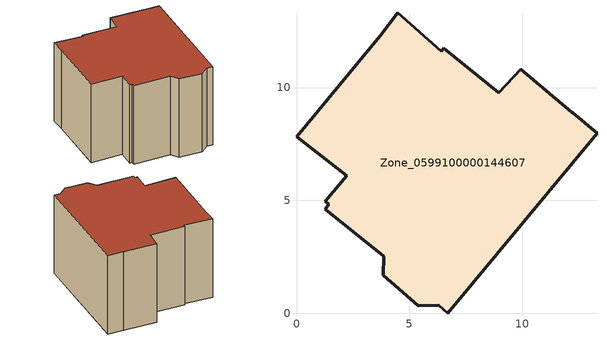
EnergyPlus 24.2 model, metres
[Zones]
Zone_0599100000144607
 floor ground (C_G): 2.22,6.09 0,7.83 3.71,12.3 4.48,13.31 6.42,11.6 6.52,11.73 8.97,9.76 9.93,10.81 12.2,8.91 12.24,8.88 13.32,7.98 6.71,0 6.3,0.36 5.39,0.32 3.85,1.68 3.86,2.53 1.27,4.61 1.44,4.83 1.28,4.96 z0
 wall outside (C_F): 12.24,8.88 12.2,8.91 9.93,10.81 8.97,9.76 6.52,11.73 6.42,11.6 4.48,13.31 3.71,12.3 0,7.83 2.22,6.09 1.28,4.96 1.44,4.83 1.27,4.61 3.86,2.53 3.85,1.68 5.39,0.32 6.3,0.36 6.71,0 13.32,7.98 12.24,8.88 z0:7.54
 roof outside (C_R): 12.2,8.91 9.93,10.81 8.97,9.76 6.52,11.73 6.42,11.6 4.48,13.31 3.71,12.3 0,7.83 2.22,6.09 1.28,4.96 1.44,4.83 1.27,4.61 3.86,2.53 3.85,1.68 5.39,0.32 6.3,0.36 6.71,0 13.32,7.98 12.24,8.88 z7.54
[BUILDING]
Pand.0599100000144607: North Axis=0; Terrain=City; Loads Convergence Tolerance Value=0.04; Temperature Convergence Tolerance Value=0.4; Solar Distribution=FullExterior; Maximum Number of Warmup Days=25; Minimum Number of Warmup Days=1
[Site:Location]
Rotterdam.The.Hague.AP_ZH_NLD Design_Conditions: Latitude=51.96; Longitude=4.45; Time Zone=1; Elevation=-4.5
[SITE:GROUNDTEMPERATURE:BUILDINGSURFACE]
18, 18, 18, 18, 18, 18, 18, 18, 18, 18, 18, 18
[MATERIAL] Thermal Absorptance=0.9; Solar Absorptance=0.7; Visible Absorptance=0.7
Name | Roughness | Thickness | Conductivity | Density | Specific Heat
G.D.1965 | MediumSmooth | 0.15 | 1 | 540 | 1210
F.D.1965 | Rough | 0.3 | 0.857143 | 1920 | 840
R.D.1965 | MediumRough | 0.2 | 0.08 | 1500 | 1000
[CONSTRUCTION]
C_G: G.D.1965
C_F: F.D.1965
C_R: R.D.1965
[ZONE]
Zone_0599100000144607: Type=1; Multiplier=1; Ceiling Height=Autocalculate; Volume=Autocalculate; Floor Area=autocalculate; Part of Total Floor Area=Yes
[ZONEINFILTRATION:DESIGNFLOWRATE]
Infil_Zone_0599100000144607: Zone or ZoneList or Space or SpaceList=Zone_0599100000144607; Schedule=AlwaysOn; Design Flow Rate Calculation Method=Flow/Area; Flow Rate per Floor Area=0.0042; Constant Term Coefficient=1; Temperature Term Coefficient=0; Velocity Term Coefficient=0; Velocity Squared Term Coefficient=0
[HVACTEMPLATE:ZONE:IDEALLOADSAIRSYSTEM]
Zone_0599100000144607: Maximum Heating Supply Air Temperature=50; Minimum Cooling Supply Air Temperature=13; Maximum Heating Supply Air Humidity Ratio=0.0156; Minimum Cooling Supply Air Humidity Ratio=0.0077; Heating Limit=NoLimit; Cooling Limit=NoLimit; Dehumidification Control Type=ConstantSensibleHeatRatio; Cooling Sensible Heat Ratio=0.7; Dehumidification Setpoint=60; Humidification Control Type=None; Humidification Setpoint=30; Outdoor Air Method=None; Outdoor Air Flow Rate per Person=0.00944; Outdoor Air Flow Rate per Zone Floor Area=0; Outdoor Air Flow Rate per Zone=0; Demand Controlled Ventilation Type=None; Outdoor Air Economizer Type=NoEconomizer; Heat Recovery Type=None; Sensible Heat Recovery Effectiveness=0.7; Latent Heat Recovery Effectiveness=0.65
[ZONECONTROL:THERMOSTAT]
ThermostatControl_Zone_0599100000144607: Zone or ZoneList=Zone_0599100000144607; Control Type Schedule=DualSetpointControlType; Control 1=Thermostat_Zone_0599100000144607; Temperature Difference Between Cutout And Setpoint=0
[THERMOSTATSETPOINT:DUALSETPOINT]
Thermostat_Zone_0599100000144607: Heating Setpoint Temperature Schedule=HeatingSetpoint_Zone_0599100000144607; Cooling Setpoint Temperature Schedule=CoolingSetpoint_Zone_0599100000144607
[SCHEDULE:COMPACT]
HeatingSetpoint_Zone_0599100000144607: Through: 12/31, For: AllDays, Until: 24:00, 21
CoolingSetpoint_Zone_0599100000144607: Through: 12/31, For: AllDays, Until: 24:00, 24
DualSetpointControlType: Through: 12/31, For: AllDays, Until: 24:00, 4
AlwaysOn: Through: 12/31, For: AllDays, Until: 24:00, 1
